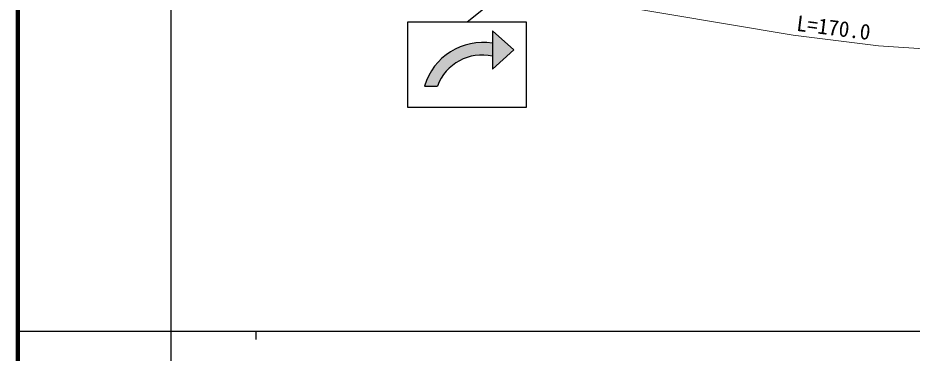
# Model space of a CAD drawing. Units: millimetres at full size, sheet at 1:1000; details may follow other scales. Extents: x 40000 to 680000, y 20000 to 380000.
# Drawn here: x 40000 to 145240, y 202409 to 241803 of the extents above; entities that cross this region are included whole.
import ezdxf
from ezdxf.enums import TextEntityAlignment as Align

# ---------------------------------------------------------------- set-up
doc = ezdxf.new("R2010")
doc.units = ezdxf.units.MM
doc.header["$LTSCALE"] = 1000
for name, color, linetype, lineweight in [('M-STR-HTXT', 7, 'Continuous', 13), ('M-STR-STRC', 7, 'Continuous', 25), ('M-TTL', 2, 'Continuous', 140), ('M-TTL-BAND', 7, 'Continuous', 25)]:
    doc.layers.add(name, color=color, linetype=linetype, lineweight=lineweight)
doc.styles.add('ＭＳ ゴシック', font='')
doc.styles.get('ＭＳ ゴシック').set_extended_font_data('MS Gothic')

msp = doc.modelspace()

# ---------------------------------------------------------------- hatches: boundary and pattern name
at = {"layer": 'M-STR-STRC'}
for points in [[(95865, 238796), (95865, 240296), (98365, 238046), (95865, 235796), (95865, 237296)], [(95770, 237317), (95674, 237336), (95578, 237354), (95481, 237369), (95384, 237384), (95287, 237396), (95190, 237407), (95093, 237416), (94995, 237424), (94897, 237430), (94800, 237434), (94702, 237436), (94604, 237437), (94506, 237436), (94408, 237433), (94311, 237428), (94213, 237422), (94116, 237414), (94018, 237405), (93921, 237394), (93824, 237381), (93727, 237366), (93631, 237350), (93535, 237332), (93439, 237312), (93343, 237291), (93248, 237267), (93154, 237243), (93059, 237216), (92966, 237188), (92872, 237159), (92780, 237128), (92688, 237095), (92596, 237060), (92505, 237024), (92415, 236987), (92325, 236948), (92236, 236907), (92148, 236864), (92060, 236821), (91974, 236775), (91888, 236728), (91803, 236680), (91719, 236630), (91635, 236579), (91553, 236526), (91471, 236472), (91391, 236417), (91311, 236360), (91233, 236301), (91155, 236242), (91079, 236180), (91004, 236118), (90929, 236054), (90856, 235989), (90784, 235923), (90713, 235856), (90644, 235787), (90575, 235717), (90508, 235646), (90442, 235574), (90377, 235500), (90314, 235426), (90252, 235350), (90191, 235273), (90132, 235196), (90074, 235117), (90017, 235037), (89962, 234956), (89908, 234875), (89856, 234792), (89805, 234709), (89755, 234624), (89707, 234539), (89661, 234453), (89616, 234366), (89572, 234278), (89530, 234190), (89490, 234101), (89451, 234011), (89414, 233921), (89378, 233830), (89365, 233796), (87865, 233796), (87876, 233833), (87913, 233952), (87951, 234069), (87991, 234187), (88034, 234303), (88078, 234419), (88125, 234534), (88174, 234648), (88224, 234761), (88277, 234874), (88331, 234985), (88387, 235095), (88446, 235205), (88506, 235313), (88568, 235421), (88632, 235527), (88698, 235632), (88765, 235736), (88835, 235839), (88906, 235940), (88979, 236041), (89054, 236140), (89130, 236237), (89208, 236334), (89288, 236429), (89369, 236522), (89452, 236614), (89537, 236705), (89623, 236794), (89711, 236882), (89800, 236968), (89891, 237052), (89983, 237135), (90077, 237216), (90172, 237296), (90268, 237374), (90366, 237450), (90465, 237525), (90566, 237598), (90667, 237669), (90770, 237738), (90874, 237806), (90979, 237871), (91086, 237935), (91193, 237997), (91302, 238057), (91411, 238115), (91522, 238171), (91633, 238226), (91746, 238278), (91859, 238328), (91973, 238377), (92088, 238423), (92204, 238467), (92320, 238510), (92438, 238550), (92556, 238588), (92674, 238624), (92794, 238659), (92913, 238691), (93034, 238720), (93155, 238748), (93276, 238774), (93398, 238798), (93520, 238819), (93642, 238838), (93765, 238855), (93888, 238871), (94012, 238883), (94135, 238894), (94259, 238903), (94383, 238909), (94507, 238913), (94631, 238915), (94755, 238915), (94879, 238913), (95003, 238909), (95126, 238902), (95250, 238893), (95374, 238882), (95497, 238869), (95620, 238854), (95743, 238837), (95865, 238817), (95865, 238796), (95865, 237296)]]:
    msp.add_hatch(color=256, dxfattribs=at).paths.add_polyline_path(points)

# ---------------------------------------------------------------- linework, layer by layer
at = {"layer": 'M-STR-HTXT'}
msp.add_lwpolyline([(236865, 239868), (210143, 238568), (185850, 237478), (173399, 237123), (167395, 237150), (158471, 237381), (141265, 238511), (131236, 239778), (108543, 243570), (60451, 251641)], dxfattribs=at)
at = {"layer": 'M-STR-STRC'}
for p, q in [((133097, 273496), (92865, 241296)), ((85865, 241296), (85865, 232686)), ((99865, 241296), (85865, 241296)), ((99865, 231296), (99865, 241296)), ((95865, 240296), (95865, 235796)), ((95865, 240296), (98365, 238046)), ((98365, 238046), (95865, 235796)), ((87865, 233796), (89365, 233796)), ((85865, 232679), (85865, 231296)), ((85865, 231296), (99865, 231296))]:
    msp.add_line(p, q, dxfattribs=at)
for centre, radius, start, end in [((94688, 231810), 7105, 80.46048, 163.77472), ((94615, 231831), 5605, 77.11483, 159.48668)]:
    msp.add_arc(centre, radius, start, end, dxfattribs=at)
at = {"layer": 'M-TTL'}
msp.add_line((40000, 380000), (40000, 20000), dxfattribs=at)
at = {"layer": 'M-TTL-BAND'}
for p, q in [((58000, 370000), (58000, 20000)), ((40000, 205000), (579000, 205000)), ((68000, 205000), (68000, 204000))]:
    msp.add_line(p, q, dxfattribs=at)

# ---------------------------------------------------------------- texts
at = {"layer": 'M-STR-HTXT', "style": 'ＭＳ ゴシック'}
msp.add_text('L=170.0', height=1833, rotation=352.803, dxfattribs=at).set_placement((131488, 239746), align=Align.BOTTOM_LEFT)

doc.saveas('drawing.dxf')
